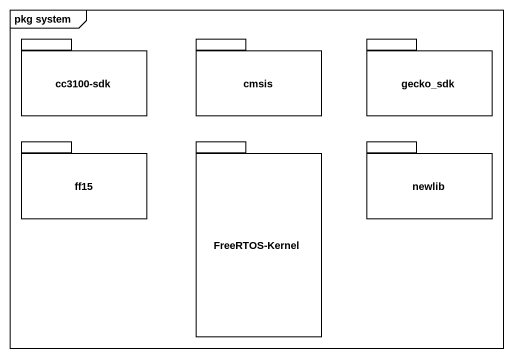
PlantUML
@startuml
mainframe pkg system
package "cc3100-sdk" as cc3100_sdk {
}
package cmsis {
}
package gecko_sdk {
}
package ff15 {
}
package "FreeRTOS-Kernel" as FreeRTOS_Kernel {
}
package newlib {
}
@enduml
